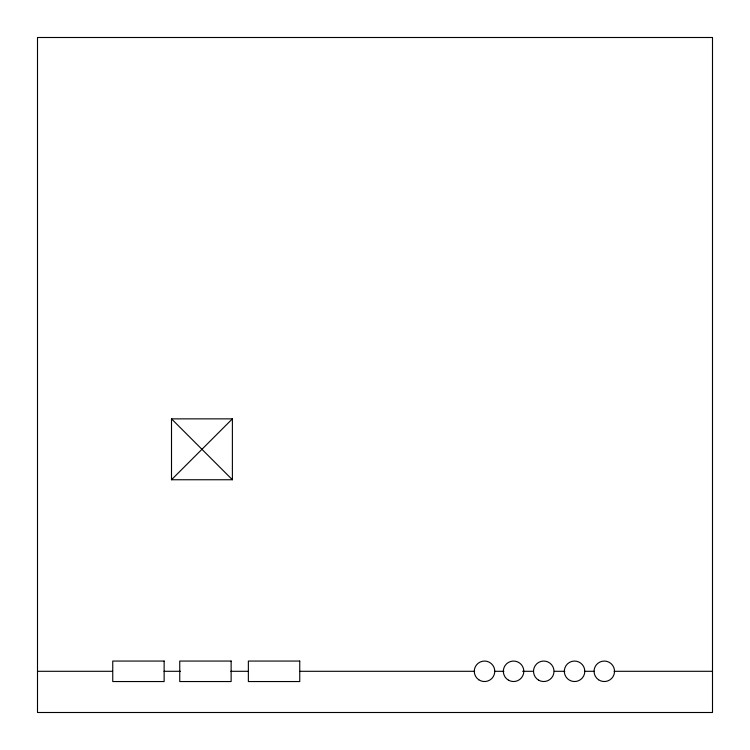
<?xml version="1.0" encoding="UTF-8"?>
<svg xmlns="http://www.w3.org/2000/svg" width="750" height="750" viewBox="0 0 750 750"><rect width="100%" height="100%" fill="white"/><g stroke="black" fill="none" stroke-linecap="round" stroke-linejoin="round"><path stroke-width="1.12" d="M171.506 479.747L232.387 418.866L232.387 479.747L171.506 479.747L171.506 418.866L232.387 418.866M37.5 671.297L112.5 671.297M164.062 671.297L180.469 671.297M230.859 671.297L248.438 671.297M300 671.297L474.609 671.297M494.531 671.297L503.906 671.297M522.656 671.297L533.203 671.297M554.297 671.297L564.844 671.297M584.803 671.297A10.247 10.247 0 0 0 569.438 662.428A10.247 10.247 0 0 0 569.438 680.166A10.247 10.247 0 0 0 584.803 671.297L594.141 671.297M614.062 671.297L712.5 671.297M171.506 418.866L232.387 479.747M712.5 37.5L37.5 37.5L37.5 712.5L712.5 712.5L712.5 37.5M164.138 661.059L112.753 661.059L112.753 681.544L164.138 681.544L164.138 661.059M231.131 661.059L179.747 661.059L179.747 681.544L231.131 681.544L231.131 661.059M299.747 661.059L248.363 661.059L248.363 681.544L299.747 681.544L299.747 661.059M478.781 679.781A10.247 10.247 0 0 0 494.747 672.028A10.247 10.247 0 0 0 480.047 662.081A10.247 10.247 0 0 0 478.781 679.781M508.453 680.166A10.247 10.247 0 0 0 523.819 671.297A10.247 10.247 0 0 0 508.453 662.428A10.247 10.247 0 0 0 508.453 680.166M538.631 680.166A10.247 10.247 0 0 0 553.997 671.297A10.247 10.247 0 0 0 538.631 662.428A10.247 10.247 0 0 0 538.631 680.166M598.556 679.781A10.247 10.247 0 0 0 614.513 672.028A10.247 10.247 0 0 0 599.822 662.081A10.247 10.247 0 0 0 598.556 679.781"/></g></svg>
